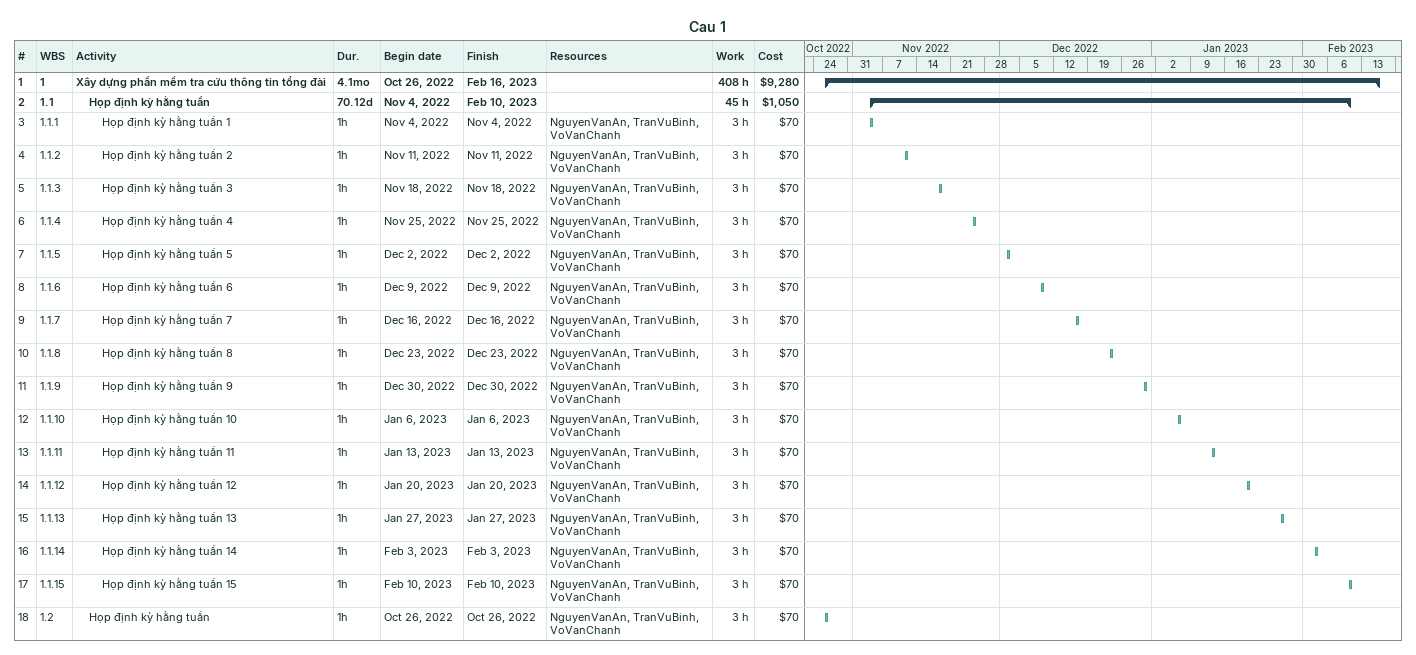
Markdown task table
Cau 1

| ID | WBS | Task | Duration | Start | Finish | Resources | Work (h) | Cost ($) |
|---|---|---|---|---|---|---|---|---|
| 1 | 1 | **Xây dựng phần mềm tra cứu thông tin tổng đài** | 4.1mo | 2022-10-26 | 2023-02-16 |  | 408 | 9280 |
| 2 | 1.1 | **Họp định kỳ hằng tuần** | 70.12d | 2022-11-04 | 2023-02-10 |  | 45 | 1050 |
| 3 | 1.1.1 | Họp định kỳ hằng tuần 1 | 1h | 2022-11-04 | 2022-11-04 | NguyenVanAn, TranVuBinh, VoVanChanh | 3 | 70 |
| 4 | 1.1.2 | Họp định kỳ hằng tuần 2 | 1h | 2022-11-11 | 2022-11-11 | NguyenVanAn, TranVuBinh, VoVanChanh | 3 | 70 |
| 5 | 1.1.3 | Họp định kỳ hằng tuần 3 | 1h | 2022-11-18 | 2022-11-18 | NguyenVanAn, TranVuBinh, VoVanChanh | 3 | 70 |
| 6 | 1.1.4 | Họp định kỳ hằng tuần 4 | 1h | 2022-11-25 | 2022-11-25 | NguyenVanAn, TranVuBinh, VoVanChanh | 3 | 70 |
| 7 | 1.1.5 | Họp định kỳ hằng tuần 5 | 1h | 2022-12-02 | 2022-12-02 | NguyenVanAn, TranVuBinh, VoVanChanh | 3 | 70 |
| 8 | 1.1.6 | Họp định kỳ hằng tuần 6 | 1h | 2022-12-09 | 2022-12-09 | NguyenVanAn, TranVuBinh, VoVanChanh | 3 | 70 |
| 9 | 1.1.7 | Họp định kỳ hằng tuần 7 | 1h | 2022-12-16 | 2022-12-16 | NguyenVanAn, TranVuBinh, VoVanChanh | 3 | 70 |
| 10 | 1.1.8 | Họp định kỳ hằng tuần 8 | 1h | 2022-12-23 | 2022-12-23 | NguyenVanAn, TranVuBinh, VoVanChanh | 3 | 70 |
| 11 | 1.1.9 | Họp định kỳ hằng tuần 9 | 1h | 2022-12-30 | 2022-12-30 | NguyenVanAn, TranVuBinh, VoVanChanh | 3 | 70 |
| 12 | 1.1.10 | Họp định kỳ hằng tuần 10 | 1h | 2023-01-06 | 2023-01-06 | NguyenVanAn, TranVuBinh, VoVanChanh | 3 | 70 |
| 13 | 1.1.11 | Họp định kỳ hằng tuần 11 | 1h | 2023-01-13 | 2023-01-13 | NguyenVanAn, TranVuBinh, VoVanChanh | 3 | 70 |
| 14 | 1.1.12 | Họp định kỳ hằng tuần 12 | 1h | 2023-01-20 | 2023-01-20 | NguyenVanAn, TranVuBinh, VoVanChanh | 3 | 70 |
| 15 | 1.1.13 | Họp định kỳ hằng tuần 13 | 1h | 2023-01-27 | 2023-01-27 | NguyenVanAn, TranVuBinh, VoVanChanh | 3 | 70 |
| 16 | 1.1.14 | Họp định kỳ hằng tuần 14 | 1h | 2023-02-03 | 2023-02-03 | NguyenVanAn, TranVuBinh, VoVanChanh | 3 | 70 |
| 17 | 1.1.15 | Họp định kỳ hằng tuần 15 | 1h | 2023-02-10 | 2023-02-10 | NguyenVanAn, TranVuBinh, VoVanChanh | 3 | 70 |
| 18 | 1.2 | Họp định kỳ hằng tuần | 1h | 2022-10-26 | 2022-10-26 | NguyenVanAn, TranVuBinh, VoVanChanh | 3 | 70 |
